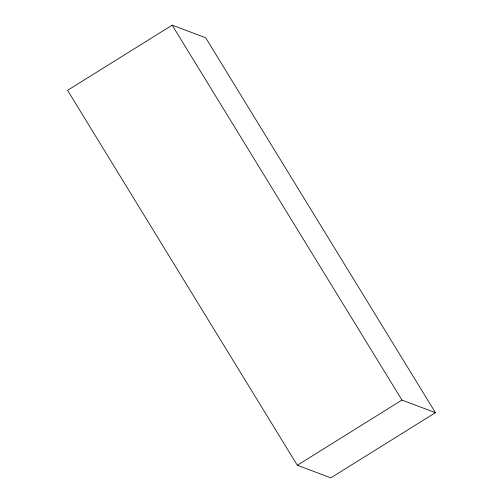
<?xml version="1.0" encoding="UTF-8"?>
<svg xmlns="http://www.w3.org/2000/svg" width="503" height="503" viewBox="0 0 503 503"><rect width="100%" height="100%" fill="white"/><g stroke="black" fill="none" stroke-linecap="round" stroke-linejoin="round"><path stroke-width="0.75" d="M172.171 25.15L67.565 90.339L297.336 465.256L330.829 477.85L435.435 412.661L205.664 37.744L172.171 25.15L401.947 400.067L435.435 412.661M297.336 465.256L401.947 400.067"/></g></svg>
